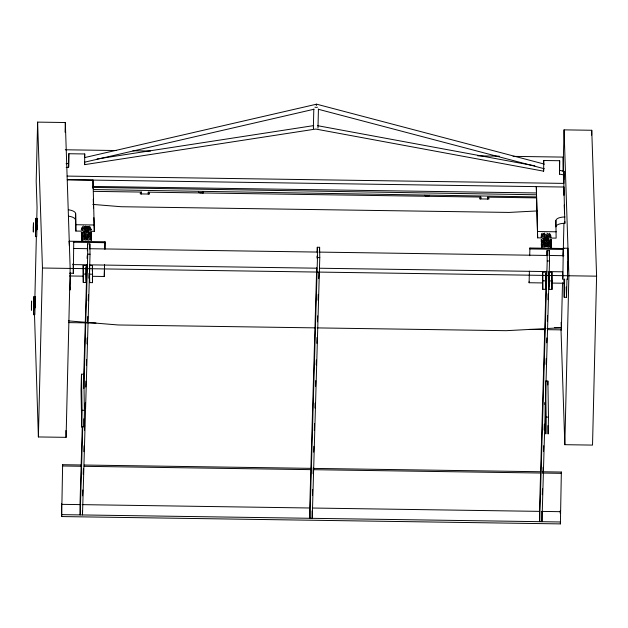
<?xml version="1.0" encoding="UTF-8"?>
<svg xmlns="http://www.w3.org/2000/svg" width="628" height="628" viewBox="0 0 628 628"><rect width="100%" height="100%" fill="white"/><g stroke="black" fill="none" stroke-linecap="round" stroke-linejoin="round"><path stroke-width="0.94" d="M73.178 263.619L73.35 273.274L69.653 273.219M316.347 105.583L316.324 104.107L544.468 164.143M37.115 228.027L37.068 218.277L36.738 226.975M567.869 262.261L567.547 271.885L567.547 261.892M61.505 503.483L61.654 516.554L560.388 523.893L560.443 521.978L61.709 514.638L62.627 464.704L81.248 464.979M34.854 305.137L35.184 296.44L34.862 314.604M36.966 228.003L36.895 229.777L36.958 225.193L36.746 236.442M34.485 314.29L38.386 436.947L66.089 437.347L70.163 268.423L65.328 122.523L37.617 122.115L36.189 181.241L37.06 207.428L36.73 221.15M34.862 298.606L36.353 236.842M38.386 436.947L42.453 268.015L37.617 122.115M65.092 132.218L65.328 122.523M66.191 167.488L68.648 167.111L68.805 153.727L84.733 153.962L84.639 164.646L315.751 129.054L543.636 171.177L543.762 160.517L559.658 160.721L559.501 174.105L564.101 174.953L563.897 183.4L67.125 176.091M68.648 167.111L68.829 153.758M70.524 272.631L70.1 290.003L70.014 287.2M81.687 231.143L75.855 231.057L75.635 213.504A9.585 3.878 1.4 0 0 68.64 209.815M75.855 231.057L75.635 213.504M86.892 265.471L83.194 265.416L83.281 282.514L86.169 282.553L86.122 266.625L85.942 274.138M83.281 282.514L83.194 265.416M89.427 273.251L89.631 282.608L92.52 282.647L92.434 265.55L89.663 265.511M89.631 282.608L89.584 266.68M563.826 194.774L564.015 187.034L67.243 179.718L92.991 180.103L92.905 188.384M92.3 271.186L92.434 265.55M90.44 231.277L94.326 231.332L92.991 180.103M104.892 248.523L105.057 241.764L69.088 241.231M104.272 276.485L104.554 264.898L104.272 276.485L92.724 276.312M104.923 249.457L105.057 241.764M141.324 194.021L141.371 192.066L93.501 191.359M148.247 194.123L148.294 192.168L480.781 197.059L480.812 197.993L479.659 197.977L479.69 198.911L488.922 199.052L488.898 198.11L487.736 198.095L487.713 197.161L536.555 197.883M313.356 128.034L313.812 109.084M317.98 128.104L318.435 109.099M480.734 199.013L480.781 197.059M487.666 199.115L487.713 197.161M542.584 282.938L529.114 282.733L529.396 271.155M529.71 255.737L529.899 248.013L563.928 248.515M537.647 237.855L536.304 186.626L537.647 237.855L541.532 237.91M546.368 272.23L542.67 272.175L542.757 289.28L545.646 289.32L545.599 273.392L545.418 280.897M542.757 289.28L542.67 272.175M548.998 276.257L549.013 286.564M549.06 273.439L549.108 289.367L551.996 289.414L551.91 272.317L548.213 272.262M551.91 272.317L551.996 289.414M565.004 216.966A9.585 3.878 1.4 0 0 555.898 220.569L555.741 226.904A9.585 3.878 1.4 0 1 564.855 223.301L563.63 175.448M555.898 220.569L556.118 238.13L550.285 238.043M559.501 174.105L559.658 160.721M563.049 171.546L564.054 129.863L591.757 130.271L596.6 276.171L592.526 445.095L564.823 444.687L561.008 329.849M563.771 179.663L563.975 171.216L559.375 170.361M547.647 329.669L561.377 329.865L562.507 282.804M563.332 248.594L563.944 223.191M566.966 278.965L566.527 297.311L564.211 297.272L563.842 279.389M564.211 297.272L564.658 278.934M564.823 444.687L568.89 275.763L564.054 129.863M591.647 135.122L591.757 130.271M35.592 223.466L35.859 218.261L35.56 236.709L35.474 232.172M84.615 156.686L84.733 153.962M543.613 163.209L543.73 160.485M562.892 255.996L563.316 248.193L567.932 248.264L567.429 279.382L567.374 278.887M560.231 510.823L560.207 513.304M61.654 516.554L61.709 514.638M81.475 374.209L81.036 389.548L81.711 427.15L82.095 411.858L81.475 374.209L83.783 374.241L84.411 411.897L84.019 427.189L83.83 418.813M82.252 427.173L80.007 504.606L80.188 514.913L82.739 426.695M83.673 378.166L86.962 264.466M87.135 258.579L87.221 255.643M87.363 250.745L87.559 243.884L89.867 243.915L90.04 254.214L82.496 514.944L82.433 511.2M83.846 388.465L87.732 254.183L87.559 243.884M82.574 495.822L82.747 489.942M83.202 474.258L83.367 468.378M83.854 451.713L84.019 445.833M84.474 430.149L84.615 425.25M85.102 408.585L85.275 402.705M85.722 387.021L85.895 381.141M86.35 365.457L86.523 359.577M86.97 343.893L87.143 338.013M87.598 322.329L87.771 316.449M88.226 300.765L88.391 294.885M88.878 278.22L89.019 273.321M89.725 248.814L89.867 243.915M316.7 267.842L309.745 507.989L309.926 518.288L317.47 257.566L317.297 247.259L319.605 247.299L319.778 257.598L312.234 518.328L312.108 510.831M316.983 258.045L317.046 256.083M317.156 252.166L317.297 247.259M312.43 495.28L312.595 489.4M313.05 473.716L313.223 467.836M313.678 452.152L313.843 446.273M314.298 430.588L314.502 423.727M314.95 408.043L315.091 403.145M315.578 386.479L315.751 380.599M316.198 364.915L316.347 360.017M316.826 343.351L316.999 337.471M317.454 321.787L317.619 315.908M318.074 300.223L318.247 294.344M318.702 278.659L318.867 272.78M319.464 252.197L319.605 247.299M546.439 271.225L539.491 511.373L539.664 521.672L547.208 260.942L547.035 250.643L549.343 250.674L549.524 260.981L541.972 521.703L541.799 511.404M546.894 255.541L547.035 250.643M542.278 494.738L542.451 488.859M542.906 473.174L543.071 467.295M543.526 451.611L543.699 445.731M544.154 430.047L544.319 424.167M544.892 404.565L544.947 402.603M546.054 364.381L546.227 358.494M546.682 342.817L546.823 337.911M547.302 321.253L547.475 315.366M547.93 299.689L548.095 293.802M548.55 278.118L548.723 272.238M549.202 255.58L549.343 250.674M547.773 384.909L547.883 381.078L545.575 381.039L546.195 418.688L545.81 433.979L545.23 402.226M560.388 523.893L561.354 472.044L542.741 471.769M33.755 300.09L33.975 296.424L33.676 314.871L33.59 310.334M91.476 240.147L91.311 238.852M35.639 232.101L35.78 222.861M33.755 310.263L33.896 301.032M550.85 237.321L550.756 235.414L549.508 233.231M550.999 240.014L551.054 239.394M551.078 241.38L550.991 239.425M316.3 104.256L84.45 157.62M90.966 229.824L91.021 229.181M91.398 239.339L91.288 237.478M541.163 237.133L541.909 234.966L544.162 233.294M541.242 239.276L541.556 241.639M69.119 241.521L69.37 245.681M73.735 241.592L73.35 273.274M81.538 232.517L81.962 236.254M81.656 239.951L82.7 237.627L84.654 236.136M551.007 243.358L551.172 241.403L550.544 239.558M551.054 244.724L550.638 240.971L547.757 238.601M551.094 246.09L550.678 242.345L547.812 239.959M551.117 247.448C552.475 243.444 547.64 239.676 543.974 241.521M91.115 232.501L90.715 233.64M91.084 235.861L91.296 234.009L90.675 232.336M91.178 237.149L91.013 234.205L88.407 231.858M91.225 238.522L91.06 235.579L88.462 233.216M541.375 234.644L541.281 236.992M541.54 247.471L542.592 245.383L544.955 243.899M81.514 229.832L82.849 227.681L84.827 226.52M81.813 233.224L81.365 235.123L81.985 237.619M550.568 239.857L550.78 239.268M82.087 240.116C83.595 236.175 90.212 236.057 91.35 240.304M90.895 236.301L91.123 235.775M541.556 234.213L542.247 233.2M90.793 235.005L91.107 232.101M541.336 234.731L541.595 234.134M541.407 237.298L542.286 235.838L544.201 234.613M541.658 239.472L541.203 241.191L541.579 243.012M82.087 232.713L85.408 230.288L88.289 230.492M81.781 233.278L82.111 232.666M82.04 230.029L83.359 228.6L85.337 227.666M543.856 238.797L541.462 241.364L541.611 244.394M542.302 247.189C544.162 244.378 548.472 244.567 550.379 247.228M82.456 230.798L84.898 229.141M82.841 240.351L85.227 238.664M542.302 237.172L544.696 235.751M542.325 238.522L545.214 236.944M543.196 242.149L543.942 241.537M83.312 225.962L81.718 227.925L81.31 229.793M83.61 228.639L84.866 227.838M83.673 232.619L84.497 232.015M543.495 240.446L547.059 239.794M84.592 234.746L82.26 236.764L81.562 239.92M84.356 239.15L84.78 238.883M543.338 239.064L545.756 238.216L547.647 238.585M544.327 239.927C542.05 240.728 540.512 243.499 541.658 245.76M544.374 241.301C542.137 242.11 540.606 244.787 541.674 247.047M543.746 247.212L545.065 246.623M84.961 231.787C82.08 232.713 80.423 236.332 82.025 238.993M85.008 233.145C82.127 234.087 80.47 237.682 82.08 240.351M84.097 235.021L85.055 234.527M84.16 236.411L86.099 235.626M543.77 233.443L544.939 233.082M543.793 234.754L544.657 234.44M543.887 238.773L547.012 238.42M544.892 242.51L542.152 244.465L541.43 247.228M544.036 242.91C547.192 241.38 551.486 243.892 551.329 247.487M544.099 244.292L545.434 243.782M84.435 226.661L85.298 226.355M84.497 229.299L85.863 228.867M84.576 231.991L86.97 231.465L88.917 232.077M84.631 233.357L87.159 232.957L88.972 233.451M84.678 234.739L85.541 234.354M84.741 236.128L87.873 235.814M85.172 237.29L88.116 237.172M84.851 238.868L87.677 238.412M84.851 240.147L87.229 239.7M544.374 234.542L548.095 234.794L550.442 236.921M544.405 235.861L546.925 235.736M544.437 237.203L546.972 237.07M544.798 239.747L548.299 240.186M544.735 245.438L547.836 245.47M544.845 246.718L547.31 246.592M84.411 162.228L314.008 109.241M85.039 226.449L85.793 226.245M85.07 227.76L85.832 227.564M85.11 229.087L86.374 228.82M85.149 230.421L87.692 230.319M85.196 231.779L87.739 231.677M85.298 234.527L88.438 234.589M85.706 238.491L86.193 238.389M66.066 163.751L68.523 163.366M97.081 158.97L313.694 125.608M545.277 243.931L547.797 244.104M545.442 246.569L546.69 246.514M85.659 226.316L89.192 227.046L91.06 229.966M85.698 227.626L87.575 227.666M537.113 210.945L508.986 212.429L121.086 206.722L92.826 204.406M544.939 328.632L506.137 330.681L317.085 327.902M546.878 328.523L561.424 327.753L554.563 327.651M65.273 149.778L116.219 150.532M132.877 150.775L150.516 151.034M477.775 155.846L499.331 156.168M513.052 156.364L563.018 157.102L563.504 171.585M92.567 186.43L536.43 192.961M76.012 224.722L94.483 224.997M537.796 231.52L556.267 231.795M86.374 228.882L88.234 229.149M86.515 232.815L87.025 232.823M545.834 240.956L546.862 241.026M86.703 238.467L89.09 238.954L90.534 240.084M86.688 239.739L89.066 240.234M73.335 242.235L105.088 242.698M563.599 249.449L529.93 248.955L529.899 248.013M73.978 248.484L87.7 248.688M89.655 248.719L316.975 252.064M318.938 252.095L547.231 255.455M549.194 255.478L563.889 255.698M87.732 254.183L90.04 254.214M317.47 257.566L319.778 257.598M547.208 260.942L549.524 260.981M72.738 264.6L87.441 264.82M89.396 264.843L316.716 268.195M319.652 268.235L546.972 271.579M548.935 271.61L562.649 271.814M42.453 268.015L596.6 276.171M83.485 274.067L86.374 274.114M89.835 274.161L92.716 274.201M542.961 280.834L545.85 280.873M549.312 280.92L552.2 280.967M69.637 275.975L83.108 276.171M551.243 283.063L563.748 283.244M68.531 322.611L95.99 323.02M529.011 329.394L544.704 329.621M315.123 327.871L118.237 324.974L88.03 322.494M82.087 410.265L84.395 410.304M546.179 417.094L548.487 417.133L548.118 434.019L547.93 425.643M84.183 465.026L311.504 468.37M313.458 468.402L540.779 471.746M81.263 466.266L62.651 465.992L62.627 464.704M84.207 466.314L311.527 469.658M313.482 469.689L540.802 473.033M542.765 473.057L561.377 473.331L561.354 472.044M61.536 504.339L80.156 504.614M82.119 504.637L309.431 507.989M312.375 508.028L539.695 511.373M541.65 511.404L560.27 511.679M92.928 187.419L536.508 194.782M93.533 189.546L536.438 196.894M68.546 320.892L86.083 322.337M546.439 243.735L548.393 244.331M86.829 227.517L89.255 228.364L90.801 230.146M86.876 228.828L89.851 230.099M317.548 125.671L534.86 165.831M546.823 233.098L549.579 234.55L550.944 237.353M546.682 235.649L549.72 237.203M546.729 236.96L547.6 237.227M547.027 246.521L547.922 246.741M318.278 109.256L544.366 168.751M87.606 235.657L90.032 236.889L91.343 238.946M547.169 235.775L548.095 236.191M547.224 237.086L549.304 238.13M547.278 238.42L548.636 239.135M547.396 242.534L548.746 243.248M547.506 246.647L549.068 247.259M87.732 226.402L88.171 226.59M87.779 227.721L88.218 227.901M87.896 230.343L89.435 231.073M88.053 234.401L90.063 235.555L91.327 237.572M88.085 235.79L89.333 236.513M547.906 244.104L549.947 245.407L550.999 247.016M88.509 234.597L88.925 234.841M548.268 240.194L548.691 240.493M548.354 244.339L548.77 244.622M88.776 232.062L89.2 232.399M89.647 226.135L91.029 229.283M81.93 233.514L81.467 232.36M81.946 234.88L81.357 233.027M541.548 240.281L541.312 239.668M563.316 248.193L562.814 279.311L562.664 271.555M81.334 232.478L81.365 233.106M563.975 171.216L564.101 174.953M563.858 193.369L563.928 195.3M564.242 204.956L564.533 213.646M564.792 221.37L564.855 223.301M563.622 189.687L563.779 194.515M566.181 287.02L566.527 297.311M561.126 322.384L561.377 329.865M543.542 168.367L543.636 171.177M545.426 282.773L545.646 289.32M529.082 281.799L529.114 282.733M202.938 191.579L203.001 193.432M148.294 192.168L148.326 193.102L149.48 193.118L149.511 194.052L140.279 193.919L140.248 192.984L141.402 193L141.371 192.066M93.258 199.123L93.548 207.907M93.878 217.665L94.326 231.332M92.355 277.843L92.52 282.647M84.544 161.843L84.639 164.646M85.918 275.072L86.169 282.553M65.869 430.541L66.089 437.347M547.883 381.078L548.487 417.133M549.162 277.678A2.308 2.112 -1.9 0 1 548.786 278.11M68.491 216.15A9.585 3.878 1.4 0 1 75.486 219.839M86.115 268.313A2.308 2.112 -1.9 0 1 86.601 267.983M203.197 191.995A2.308 0.934 1.4 0 1 200.913 192.898A2.308 0.934 1.4 0 1 198.574 191.933M429.466 195.332A2.308 0.934 1.4 0 1 427.189 196.226A2.308 0.934 1.4 0 1 424.85 195.261M317.501 107.207A2.308 0.934 1.4 0 1 316.669 107.333L316.222 107.349A2.308 0.934 1.4 0 1 314.934 107.168M313.545 128.395A2.308 0.934 1.4 0 1 313.411 128.222M34.98 306.495L35.003 307.971L35.074 303.355L34.98 306.495M31.424 305.483L31.447 310.232L31.588 300.993L31.424 305.483M33.308 227.312L33.331 232.062L33.472 222.83L33.308 227.312"/></g></svg>
